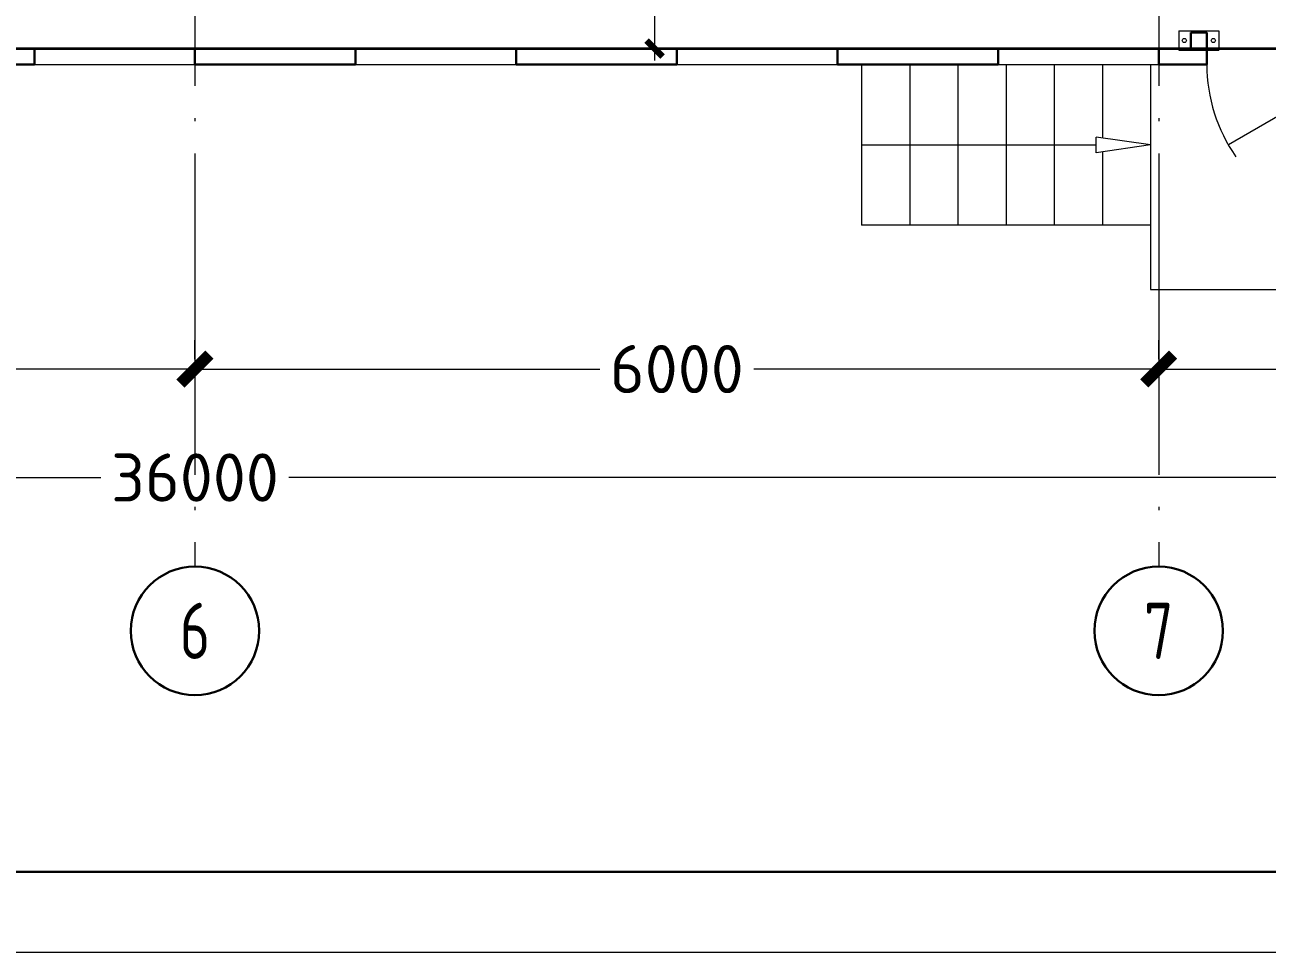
# Model space of a CAD drawing. Extents: x -965262 to 1142518, y -357520 to 71675.
# Drawn here: x 94363 to 102098, y -240088 to -234315 of the extents above; entities that cross this region are included whole.
import ezdxf

# ---------------------------------------------------------------- set-up
doc = ezdxf.new("R2010")
doc.units = 0
doc.header["$LTSCALE"] = 10
doc.linetypes.add('DOTE', pattern=[2.42, 2, -0.2, 0.02, -0.2])
doc.layers.get('0').update_dxf_attribs({"linetype": 'CONTINUOUS', "lineweight": 30})
doc.layers.get('Defpoints').update_dxf_attribs({"linetype": 'CONTINUOUS'})
doc.layers.add('DOTE', color=7, linetype='DOTE', lineweight=9)
doc.layers.add('полы', color=3, linetype='CONTINUOUS', lineweight=35)
doc.styles.add('GOST 2.304', font='isocpeur.ttf', dxfattribs={"width": 0.75, "height": 250})
doc.styles.get("Standard").update_dxf_attribs({"font": 'isocpeur.ttf', "height": 300})
doc.styles.add('ГОСТ 2м', font='isocpeur.ttf', dxfattribs={"width": 0.8, "height": 250})
doc.dimstyles.get("Standard").update_dxf_attribs({"dimscale": 100, "dimtxt": 300, "dimasz": 1.8, "dimexe": 1.8, "dimexo": 0.625, "dimgap": 0.9, "dimtad": 0, "dimdec": 0, "dimzin": 0, "dimdsep": 46, "dimtxsty": 'Standard', "dimblk": 'ARCHTICK', "dimcen": 0.9, "dimclrd": 256, "dimclre": 256, "dimclrt": 256, "dimadec": 0, "dimazin": 0, "dimtfac": 1, "dimtdec": 0, "dimtofl": 0, "dimtmove": 0, "dimatfit": 3, "dimfxl": 1, "dimtolj": 1, "dimtzin": 0, "dimlwd": 15, "dimlwe": 15, "dimarcsym": 0})
doc.dimstyles.new('ГОСТ 2м', dxfattribs={"dimtxt": 250, "dimasz": 100, "dimexe": 75, "dimexo": 150, "dimgap": 62.5, "dimtad": 1, "dimdec": 0, "dimtxsty": 'ГОСТ 2м', "dimblk": 'ARCHTICK', "dimcen": 150, "dimdle": 75, "dimclrd": 256, "dimclre": 256, "dimclrt": 256, "dimadec": 0, "dimazin": 0, "dimtfac": 1, "dimtdec": 0, "dimtmove": 0, "dimatfit": 3, "dimldrblk": 'OBLIQUE', "dimfxl": 1, "dimlwd": 15, "dimlwe": 15, "dimarcsym": 0})

# ---------------------------------------------------------------- blocks, each defined once
blk = doc.blocks.new('EC3')
at = {"lineweight": 15}
for p, q in [((67649, 6194), (67649, 4528)), ((68449, 6194), (67649, 6194)), ((68449, 6194), (68449, 4528)), ((68449, 4528), (67649, 4528))]:
    blk.add_line(p, q, dxfattribs=at)
for p, q in [((68382, 5694), (67715, 5694)), ((67715, 5694), (67715, 5028)), ((68382, 5694), (68382, 5028)), ((68382, 5028), (67715, 5028))]:
    blk.add_line(p, q)
for centre in [(68049, 5961), (68049, 4761)]:
    blk.add_circle(centre, 86.7, dxfattribs=at)
blk = doc.blocks.new('_ArchTick')
at = {"color": 0, "linetype": 'ByBlock', "lineweight": 0, "const_width": 0.4}
blk.add_lwpolyline([(-0.5, -0.5), (0.5, 0.5)], dxfattribs=at)
blk = doc.blocks.new('*D1089')
at = {"lineweight": 15, "transparency": 16777216}
for p, q in [((101422.6, -236395.2), (101422.6, -236277.7)), ((107422.6, -236395.2), (107422.6, -236277.7)), ((101422.6, -236457.7), (103942.6, -236457.7)), ((107422.6, -236457.7), (104902.6, -236457.7))]:
    blk.add_line(p, q, dxfattribs=at)
at = {"layer": 'Defpoints', "color": 0, "lineweight": 15, "transparency": 16777216}
for p in [(101422.6, -236457.7), (101422.6, -236457.7), (107422.6, -236457.7)]:
    blk.add_point(p, dxfattribs=at)
at = {"lineweight": 15, "transparency": 16777216, "xscale": 180, "yscale": 180, "zscale": 180, "rotation": 180}
blk.add_blockref('_ArchTick', (101422.6, -236457.7), dxfattribs=at)
at = {"lineweight": 15, "transparency": 16777216, "xscale": 180, "yscale": 180, "zscale": 180}
blk.add_blockref('_ArchTick', (107422.6, -236457.7), dxfattribs=at)
at = {"lineweight": 15, "transparency": 16777216, "insert": (104422.6, -236457.7), "char_height": 300, "attachment_point": 5}
blk.add_mtext('\\A1;6000', dxfattribs=at)
blk = doc.blocks.new('*D1090')
at = {"lineweight": 15, "transparency": 16777216}
for p, q in [((95422.6, -236395.2), (95422.6, -236277.7)), ((101422.6, -236395.2), (101422.6, -236277.7)), ((95422.6, -236457.7), (97942.6, -236457.7)), ((101422.6, -236457.7), (98902.6, -236457.7))]:
    blk.add_line(p, q, dxfattribs=at)
at = {"layer": 'Defpoints', "color": 0, "lineweight": 15, "transparency": 16777216}
for p in [(95422.6, -236457.7), (95422.6, -236457.7), (101422.6, -236457.7)]:
    blk.add_point(p, dxfattribs=at)
at = {"lineweight": 15, "transparency": 16777216, "xscale": 180, "yscale": 180, "zscale": 180, "rotation": 180}
blk.add_blockref('_ArchTick', (95422.6, -236457.7), dxfattribs=at)
at = {"lineweight": 15, "transparency": 16777216, "xscale": 180, "yscale": 180, "zscale": 180}
blk.add_blockref('_ArchTick', (101422.6, -236457.7), dxfattribs=at)
at = {"lineweight": 15, "transparency": 16777216, "insert": (98422.6, -236457.7), "char_height": 300, "attachment_point": 5}
blk.add_mtext('\\A1;6000', dxfattribs=at)
blk = doc.blocks.new('*D1091')
at = {"lineweight": 15, "transparency": 16777216}
for p, q in [((89422.6, -236395.2), (89422.6, -236277.7)), ((95422.6, -236395.2), (95422.6, -236277.7)), ((89422.6, -236457.7), (91942.6, -236457.7)), ((95422.6, -236457.7), (92902.6, -236457.7))]:
    blk.add_line(p, q, dxfattribs=at)
at = {"layer": 'Defpoints', "color": 0, "lineweight": 15, "transparency": 16777216}
for p in [(89422.6, -236457.7), (89422.6, -236457.7), (95422.6, -236457.7)]:
    blk.add_point(p, dxfattribs=at)
at = {"lineweight": 15, "transparency": 16777216, "xscale": 180, "yscale": 180, "zscale": 180, "rotation": 180}
blk.add_blockref('_ArchTick', (89422.6, -236457.7), dxfattribs=at)
at = {"lineweight": 15, "transparency": 16777216, "xscale": 180, "yscale": 180, "zscale": 180}
blk.add_blockref('_ArchTick', (95422.6, -236457.7), dxfattribs=at)
at = {"lineweight": 15, "transparency": 16777216, "insert": (92422.6, -236457.7), "char_height": 300, "attachment_point": 5}
blk.add_mtext('\\A1;6000', dxfattribs=at)
blk = doc.blocks.new('*D1098')
at = {"lineweight": 15, "transparency": 16777216}
for p, q in [((77422.6, -237070.4), (77422.6, -236952.9)), ((113422.6, -237070.4), (113422.6, -236952.9)), ((77422.6, -237132.9), (94837.6, -237132.9)), ((113422.6, -237132.9), (96007.6, -237132.9))]:
    blk.add_line(p, q, dxfattribs=at)
at = {"layer": 'Defpoints', "color": 0, "lineweight": 15, "transparency": 16777216}
for p in [(77422.6, -237132.9), (113422.6, -237132.9, -1451.3), (113422.6, -237132.9)]:
    blk.add_point(p, dxfattribs=at)
at = {"lineweight": 15, "transparency": 16777216, "xscale": 180, "yscale": 180, "zscale": 180, "rotation": 180}
blk.add_blockref('_ArchTick', (77422.6, -237132.9), dxfattribs=at)
at = {"lineweight": 15, "transparency": 16777216, "xscale": 180, "yscale": 180, "zscale": 180}
blk.add_blockref('_ArchTick', (113422.6, -237132.9), dxfattribs=at)
at = {"lineweight": 15, "transparency": 16777216, "insert": (95422.6, -237132.9), "char_height": 300, "attachment_point": 5}
blk.add_mtext('\\A1;36000', dxfattribs=at)
blk = doc.blocks.new('*D1255')
at = {"lineweight": 15, "ltscale": 50, "transparency": 16777216}
for p, q in [((98283.9, -230802.1), (98283.9, -234537.1)), ((98622.6, -230877.1), (98208.9, -230877.1)), ((98622.6, -234462.1), (98208.9, -234462.1))]:
    blk.add_line(p, q, dxfattribs=at)
at = {"layer": 'Defpoints', "color": 0, "lineweight": 15, "ltscale": 50, "transparency": 16777216}
for p in [(98772.6, -230877.1, 1451.3), (98283.9, -234462.1), (98772.6, -234462.1, 3259.8)]:
    blk.add_point(p, dxfattribs=at)
at = {"lineweight": 15, "ltscale": 50, "transparency": 16777216, "xscale": 100, "yscale": 100, "zscale": 100}
for p, rotation in [((98283.9, -230877.1), 90), ((98283.9, -234462.1), 270)]:
    blk.add_blockref('_ArchTick', p, dxfattribs=dict(at, rotation=rotation))
at = {"lineweight": 15, "ltscale": 50, "transparency": 16777216, "insert": (98096.4, -232669.6), "char_height": 250, "attachment_point": 5, "rotation": 90, "style": 'ГОСТ 2м'}
blk.add_mtext('3585', dxfattribs=at)
blk = doc.blocks.new('_Oblique')
at = {"color": 0, "linetype": 'ByBlock', "lineweight": -2}
blk.add_line((-0.5, -0.5), (0.5, 0.5), dxfattribs=at)

msp = doc.modelspace()

# ---------------------------------------------------------------- linework, layer by layer
at = {"color": 7, "ltscale": 200}
for p, q in [((94422.6, -234462.1, -3259.8), (93722.6, -234462.1, -1451.3)), ((96422.6, -234462.1, -3259.8), (95422.6, -234462.1, -3259.8)), ((98422.6, -234462.1, -3259.8), (97422.6, -234462.1, -3259.8)), ((100422.6, -234462.1, -2473.5), (99422.6, -234462.1, -3259.8)), ((101722.6, -234462.1, -1451.3), (101422.6, -234462.1, -1687.2)), ((94422.6, -234562.1, -3259.8), (93722.6, -234562.1, -1451.3)), ((96422.6, -234562.1, -3259.8), (95422.6, -234562.1, -1451.3)), ((98422.6, -234562.1, -3259.8), (97422.6, -234562.1, -3259.8)), ((100422.6, -234562.1, -2473.5), (99422.6, -234562.1, -3259.8)), ((101722.6, -234562.1, -1451.3), (101422.6, -234562.1, -1687.2))]:
    msp.add_line(p, q, dxfattribs=at)
at = {"color": 7}
for p, q in [((94422.6, -234462.1, -3259.8), (94422.6, -234562.1, -3259.8)), ((95422.6, -234462.1, -3259.8), (95422.6, -234562.1, -1451.3)), ((96422.6, -234462.1, -3259.8), (96422.6, -234562.1, -3259.8)), ((97422.6, -234462.1, -3259.8), (97422.6, -234562.1, -3259.8)), ((98422.6, -234462.1, -3259.8), (98422.6, -234562.1, -3259.8)), ((99422.6, -234462.1, -3259.8), (99422.6, -234562.1, -3259.8)), ((100422.6, -234562.1, -3259.8), (100422.6, -234462.1, -3259.8)), ((101422.6, -234562.1, -3259.8), (101422.6, -234462.1, -3259.8)), ((101722.6, -234562.1, -1451.3), (101722.6, -234462.1, -1451.3))]:
    msp.add_line(p, q, dxfattribs=at)
at = {"color": 7, "lineweight": 15}
for p, q in [((94422.6, -234462.1, -3259.8), (95422.6, -234462.1, -3259.8)), ((96422.6, -234462.1, -7644.9), (97422.6, -234462.1, -4385.1)), ((98422.6, -234462.1, -3259.8), (99422.6, -234462.1, -3259.8)), ((100422.6, -234462.1, -3259.8), (101422.6, -234462.1, -3259.8)), ((101722.6, -234462.1, -1451.3), (102722.6, -234462.1, -1451.3)), ((94422.6, -234562.1, -3259.8), (95422.6, -234562.1, -3259.8)), ((96422.6, -234562.1, -4385.1), (97422.6, -234562.1, -1125.3)), ((98422.6, -234562.1, -3259.8), (99422.6, -234562.1, -3259.8)), ((99572.7, -234562.1, -1451.3), (99572.7, -235562.1, -1451.3)), ((99872.7, -234562.1, -1451.3), (99872.7, -235562.1, -1451.3)), ((100172.7, -234562.1, -1451.3), (100172.7, -235562.1, -1451.3)), ((100422.6, -234562.1, -3259.8), (101422.6, -234562.1, -3259.8)), ((100472.7, -234562.1, -1451.3), (100472.7, -235562.1, -1451.3)), ((100772.7, -234562.1, -1451.3), (100772.7, -235562.1, -1451.3)), ((101072.7, -234562.1, -1451.3), (101072.7, -235018.8, -1451.3)), ((101372.7, -234562.1, -1451.3), (101372.7, -235962.1, -1451.3)), ((102722.6, -234562.1, -1451.3), (101856.6, -235062.1, -1451.3)), ((101372.7, -235062.1, -1451.3), (101033.3, -235013.1, -1451.3)), ((101033.3, -235111.1, -1451.3), (101033.3, -235013.1, -1451.3)), ((99572.7, -235062.1, -1451.3), (101033.3, -235062.1, -1451.3)), ((101372.7, -235062.1, -1451.3), (101033.3, -235111.1, -1451.3)), ((101072.7, -235105.4, -1451.3), (101072.7, -235562.1, -1451.3)), ((101372.7, -235962.1, -1451.3), (103072.6, -235962.1, -1451.3))]:
    msp.add_line(p, q, dxfattribs=at)
at = {"color": 7, "lineweight": 15, "ltscale": 200}
msp.add_line((101372.7, -235562.1, -1451.3), (99572.7, -235562.1, -1451.3), dxfattribs=at)
at = {"lineweight": 15, "elevation": -3259.8}
msp.add_lwpolyline([(169667.6, -240087.8), (169667.6, -155987.8), (50767.6, -155987.8), (50767.6, -240087.8)], close=True, dxfattribs=at)
at = {"elevation": -3259.8}
msp.add_lwpolyline([(169167.6, -239587.8), (169167.6, -156487.8), (52767.6, -156487.8), (52767.6, -239587.8)], close=True, dxfattribs=at)
at = {"color": 7, "lineweight": 15}
msp.add_arc((102722.6, -234562.1, -1451.3), 1000, 180, 215, dxfattribs=at)
at = {"layer": 'DOTE', "color": 7, "ltscale": 100, "extrusion": (0, -1, 0)}
for p, q in [((95422.6, -162515.3, -4711.1), (95422.6, -237687.4, -4711.1)), ((101422.6, -162515.3, -4711.1), (101422.6, -237687.4, -4711.1))]:
    msp.add_line(p, q, dxfattribs=at)
at = {"layer": 'DOTE', "color": 7, "linetype": 'Continuous', "lineweight": 30}
for centre in [(95422.6, -238087.4, -4711.1), (101422.6, -238087.4, -4711.1)]:
    msp.add_circle(centre, 400, dxfattribs=at)
at = {"layer": 'полы', "ltscale": 50}
msp.add_line((59112.6, -234462.1, -1451.3), (113232.6, -234462.1, -1451.3), dxfattribs=at)

# ---------------------------------------------------------------- block references
at = {"color": 7, "lineweight": 15, "xscale": 0.1500000000232831, "yscale": 0.1500000000232831, "zscale": 0.1500000000232831, "rotation": 90}
msp.add_blockref('EC3', (102476.7, -244619.4, -1451.3), dxfattribs=at)

# ---------------------------------------------------------------- texts
at = {"layer": 'DOTE', "color": 7, "linetype": 'Continuous', "lineweight": 30, "ltscale": 100, "char_height": 350, "width": 800, "attachment_point": 5, "style": 'GOST 2.304'}
for s, insert in [('6', (95422.6, -238087.4, -4711.1)), ('7', (101422.6, -238087.4, -4711.1))]:
    msp.add_mtext(s, dxfattribs=dict(at, insert=insert))

# ---------------------------------------------------------------- dimensions: what is measured, and where the dimension line sits
at = {"lineweight": 15, "ltscale": 50}
dim = msp.add_linear_dim(base=(98283.9, -234462.1, -4711.1), p1=(98772.6, -230877.1, -3259.8), p2=(98772.6, -234462.1, -1451.3), angle=90, dimstyle='ГОСТ 2м', dxfattribs=at)
dim.commit()
dim.dimension.update_dxf_attribs({"geometry": '*D1255', "text_midpoint": (98096.4, -232669.6, -4711.1)})
at = {"color": 7, "lineweight": 15}
for base, p1, p2, picture, middle in [((89422.6, -236457.7, -3259.8), (95422.6, -236457.7, -3259.8), (89422.6, -236457.7, -3259.8), '*D1091', (92422.6, -236457.7, -3259.8)), ((95422.6, -236457.7, -3259.8), (101422.6, -236457.7, -3259.8), (95422.6, -236457.7, -3259.8), '*D1090', (98422.6, -236457.7, -3259.8)), ((101422.6, -236457.7, -3259.8), (107422.6, -236457.7, -3259.8), (101422.6, -236457.7, -3259.8), '*D1089', (104422.6, -236457.7, -3259.8)), ((113422.6, -237132.9, -3259.8), (77422.6, -237132.9, -3259.8), (113422.6, -237132.9, -4711.1), '*D1098', (95422.6, -237132.9, -3259.8))]:
    dim = msp.add_linear_dim(base=base, p1=p1, p2=p2, dimstyle='Standard', dxfattribs=at)
    dim.commit()
    dim.dimension.update_dxf_attribs({"geometry": picture, "text_midpoint": middle})

doc.saveas('drawing.dxf')
